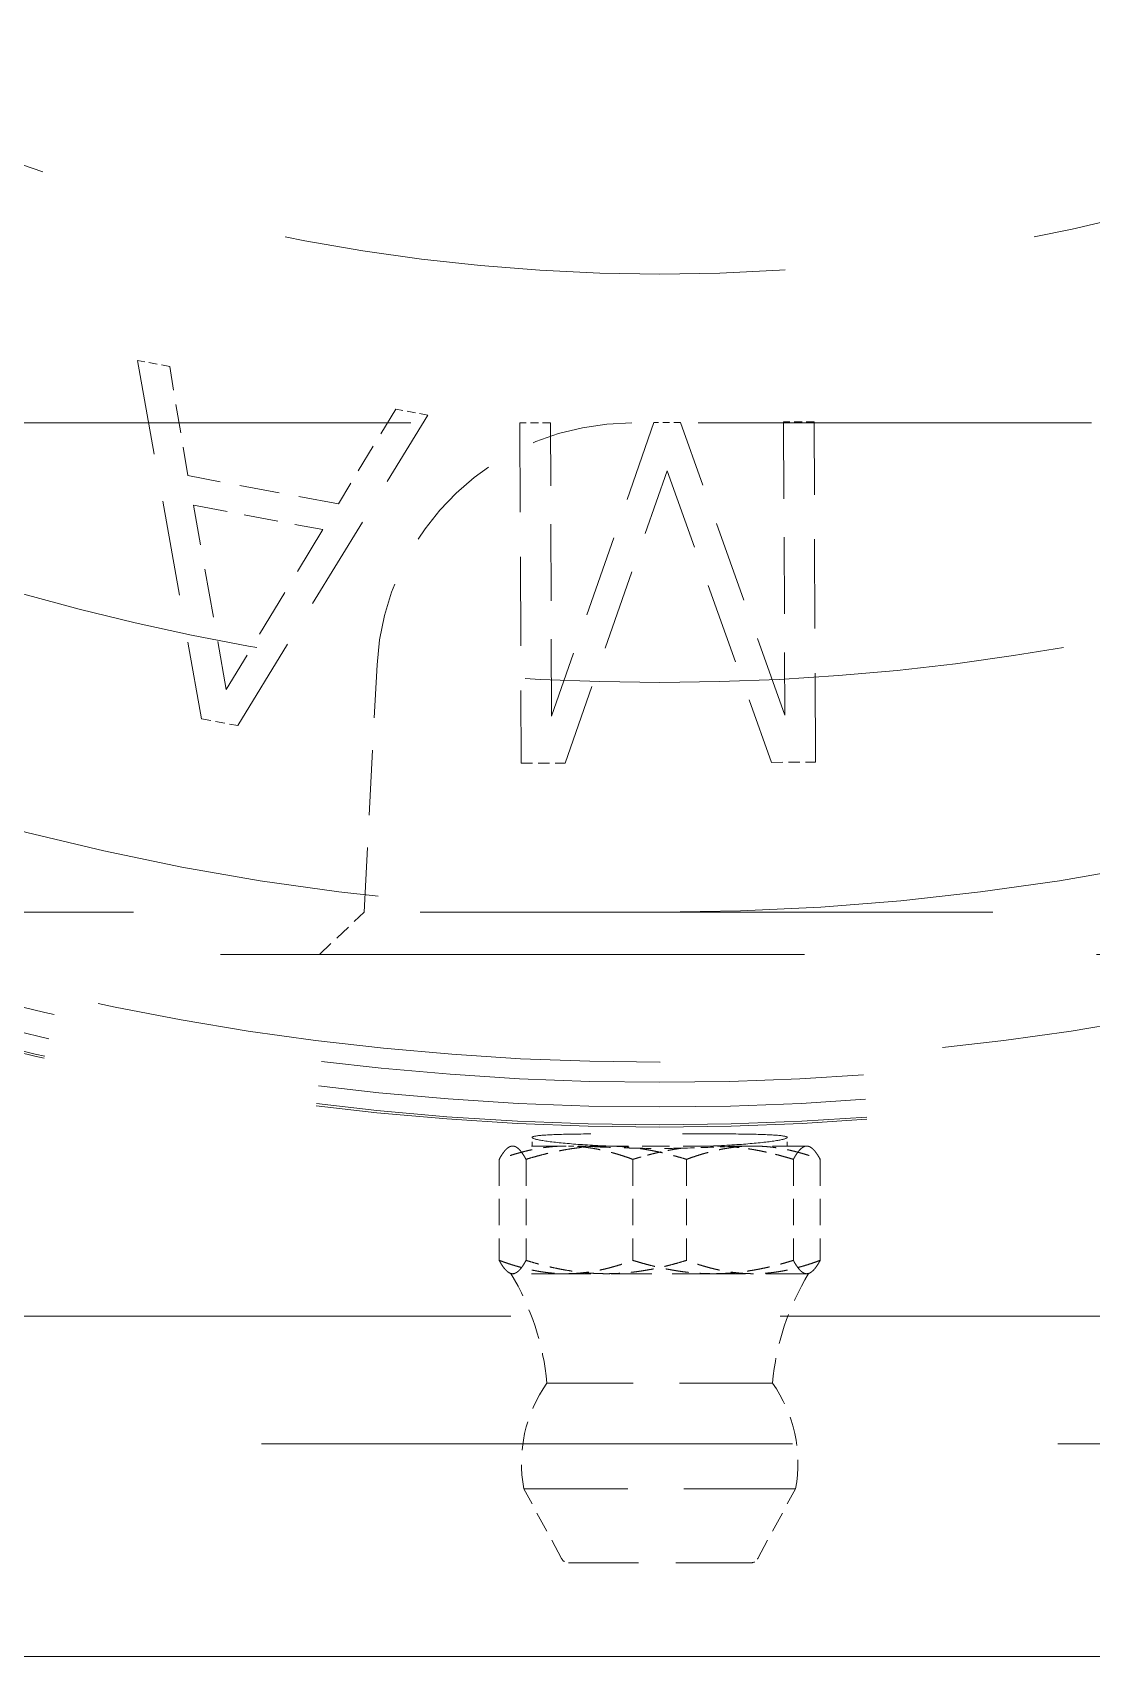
# Model space of a CAD drawing. Header units: millimetres. Extents: x 36 to 2484, y 36 to 1746.
# Drawn here: x 1471.92 to 1496.82, y 869.63 to 907.81 of the extents above; entities that cross this region are included whole.
import ezdxf

# ---------------------------------------------------------------- set-up
doc = ezdxf.new("R2010")
doc.units = ezdxf.units.MM
doc.header["$LTSCALE"] = 6
doc.linetypes.add('HIDDEN', pattern=[9.525, 6.35, -3.175])
doc.layers.add('가는파선_A3', color=7, linetype='HIDDEN', lineweight=13, true_color=0x008000)
doc.layers.add('굵은실선_A3', color=7, linetype='Continuous', lineweight=18)

msp = doc.modelspace()

# ---------------------------------------------------------------- linework, layer by layer
at = {"layer": '가는파선_A3', "ltscale": 0.058855}
for p, q in [((1474.393, 900.098), (1475.898, 891.674)), ((1476.751, 891.513), (1481.22, 898.811))]:
    msp.add_line(p, q, dxfattribs=at)
at = {"layer": '가는파선_A3', "ltscale": 0.005209}
for p, q in [((1475.151, 899.955), (1474.393, 900.098)), ((1481.22, 898.811), (1480.463, 898.954))]:
    msp.add_line(p, q, dxfattribs=at)
at = {"layer": '가는파선_A3', "ltscale": 0.017808}
msp.add_line((1475.573, 897.39), (1475.151, 899.955), dxfattribs=at)
at = {"layer": '가는파선_A3', "ltscale": 0.017859}
msp.add_line((1480.463, 898.954), (1479.114, 896.723), dxfattribs=at)
at = {"layer": '가는파선_A3', "ltscale": 0.354572}
msp.add_line((1406.517, 898.627), (1496.819, 898.627), dxfattribs=at)
at = {"layer": '가는파선_A3', "ltscale": 0.004835}
for p, q in [((1484.1, 898.629), (1483.384, 898.626)), ((1490.298, 898.651), (1489.582, 898.649))]:
    msp.add_line(p, q, dxfattribs=at)
at = {"layer": '가는파선_A3', "ltscale": 0.055011}
for p, q in [((1483.384, 898.626), (1483.413, 890.626)), ((1490.328, 890.651), (1490.298, 898.651))]:
    msp.add_line(p, q, dxfattribs=at)
at = {"layer": '가는파선_A3', "ltscale": 0.047384}
for p, q in [((1484.126, 891.736), (1484.1, 898.629)), ((1489.582, 898.649), (1489.607, 891.756))]:
    msp.add_line(p, q, dxfattribs=at)
at = {"layer": '가는파선_A3', "ltscale": 0.050252}
msp.add_line((1486.532, 898.637), (1484.126, 891.736), dxfattribs=at)
at = {"layer": '가는파선_A3', "ltscale": 0.004237}
msp.add_line((1487.161, 898.64), (1486.532, 898.637), dxfattribs=at)
at = {"layer": '가는파선_A3', "ltscale": 0.050227}
msp.add_line((1489.607, 891.756), (1487.161, 898.64), dxfattribs=at)
at = {"layer": '가는파선_A3', "ltscale": 0.024726}
msp.add_line((1479.114, 896.723), (1475.573, 897.39), dxfattribs=at)
at = {"layer": '가는파선_A3', "ltscale": 0.050015}
msp.add_line((1484.444, 890.63), (1486.84, 897.499), dxfattribs=at)
at = {"layer": '가는파선_A3', "ltscale": 0.05004}
msp.add_line((1486.84, 897.499), (1489.297, 890.648), dxfattribs=at)
at = {"layer": '가는파선_A3', "ltscale": 0.030217}
msp.add_line((1476.48, 892.359), (1475.706, 896.692), dxfattribs=at)
at = {"layer": '가는파선_A3', "ltscale": 0.021212}
msp.add_line((1475.706, 896.692), (1478.746, 896.118), dxfattribs=at)
at = {"layer": '가는파선_A3', "ltscale": 0.030139}
msp.add_line((1478.746, 896.118), (1476.48, 892.359), dxfattribs=at)
at = {"layer": '가는파선_A3', "ltscale": 0.040017}
msp.add_line((1479.72, 887.126), (1480.025, 892.941), dxfattribs=at)
at = {"layer": '가는파선_A3', "ltscale": 0.005882}
msp.add_line((1475.898, 891.674), (1476.751, 891.513), dxfattribs=at)
at = {"layer": '가는파선_A3', "ltscale": 0.007004}
for p, q in [((1483.413, 890.626), (1484.444, 890.63)), ((1489.297, 890.648), (1490.328, 890.651))]:
    msp.add_line(p, q, dxfattribs=at)
at = {"layer": '가는파선_A3', "ltscale": 0.353516}
msp.add_line((1400.22, 887.126), (1503.116, 887.126), dxfattribs=at)
at = {"layer": '가는파선_A3', "ltscale": 0.009894}
msp.add_line((1478.668, 886.127), (1479.72, 887.126), dxfattribs=at)
at = {"layer": '가는파선_A3', "ltscale": 0.360365}
msp.add_line((1510.668, 886.127), (1392.668, 886.127), dxfattribs=at)
at = {"layer": '가는파선_A3', "ltscale": 0.000245666}
for p, q in [((1483.168, 881.627), (1483.124, 881.602)), ((1490.168, 881.627), (1490.211, 881.602)), ((1483.168, 878.627), (1483.124, 878.653)), ((1490.168, 878.627), (1490.211, 878.653))]:
    msp.add_line(p, q, dxfattribs=at)
at = {"layer": '가는파선_A3', "ltscale": 0.021369}
for p, q in [((1484.466, 881.627), (1483.168, 881.627)), ((1484.466, 878.627), (1483.168, 878.627))]:
    msp.add_line(p, q, dxfattribs=at)
at = {"layer": '가는파선_A3', "ltscale": 0.001292}
for p, q in [((1483.668, 881.627), (1483.668, 881.829)), ((1489.668, 881.627), (1489.668, 881.829))]:
    msp.add_line(p, q, dxfattribs=at)
at = {"layer": '가는파선_A3', "ltscale": 0.003357}
msp.add_line((1484.878, 881.627), (1484.466, 881.627), dxfattribs=at)
at = {"layer": '가는파선_A3', "ltscale": 0.016895}
msp.add_line((1487.867, 881.627), (1485.469, 881.627), dxfattribs=at)
at = {"layer": '가는파선_A3', "ltscale": 0.021047}
msp.add_line((1490.125, 881.627), (1488.458, 881.627), dxfattribs=at)
at = {"layer": '가는파선_A3', "ltscale": 0.00368}
for p, q in [((1490.168, 881.627), (1490.125, 881.627)), ((1490.168, 878.627), (1490.125, 878.627))]:
    msp.add_line(p, q, dxfattribs=at)
at = {"layer": '가는파선_A3', "ltscale": 0.01626}
for p, q in [((1482.895, 881.315), (1482.895, 878.94)), ((1483.526, 881.315), (1483.526, 878.94)), ((1486.037, 881.315), (1486.037, 878.94)), ((1487.299, 881.315), (1487.299, 878.94)), ((1489.81, 881.315), (1489.81, 878.94)), ((1490.441, 881.315), (1490.441, 878.94))]:
    msp.add_line(p, q, dxfattribs=at)
at = {"layer": '가는파선_A3', "ltscale": 0.025149}
for p, q in [((1487.923, 878.627), (1484.466, 878.627)), ((1490.125, 878.627), (1487.923, 878.627))]:
    msp.add_line(p, q, dxfattribs=at)
at = {"layer": '가는파선_A3', "ltscale": 0.332458}
msp.add_line((1559.168, 877.627), (1369.168, 877.627), dxfattribs=at)
at = {"layer": '가는파선_A3', "ltscale": 0.057252}
msp.add_line((1489.318, 876.054), (1484.018, 876.054), dxfattribs=at)
at = {"layer": '가는파선_A3', "ltscale": 0.327507}
msp.add_line((1421.158, 874.627), (1552.178, 874.627), dxfattribs=at)
at = {"layer": '가는파선_A3', "ltscale": 0.069028}
msp.add_line((1489.862, 873.573), (1483.474, 873.573), dxfattribs=at)
at = {"layer": '가는파선_A3', "ltscale": 0.012748}
for p, q in [((1484.361, 871.932), (1483.474, 873.573)), ((1488.975, 871.932), (1489.862, 873.573))]:
    msp.add_line(p, q, dxfattribs=at)
at = {"layer": '가는파선_A3', "ltscale": 0.046015}
msp.add_line((1488.799, 871.827), (1484.537, 871.827), dxfattribs=at)
at = {"layer": '가는파선_A3', "ltscale": 0.340571}
msp.add_circle((1486.668, 947.127), 65.052, dxfattribs=at)
at = {"layer": '가는파선_A3', "ltscale": 0.340297}
msp.add_circle((1486.668, 947.127), 65, dxfattribs=at)
at = {"layer": '가는파선_A3', "ltscale": 0.338101}
msp.add_circle((1486.668, 947.127), 64.581, dxfattribs=at)
at = {"layer": '가는파선_A3', "ltscale": 0.335061}
msp.add_circle((1486.668, 947.127), 64, dxfattribs=at)
at = {"layer": '가는파선_A3', "ltscale": 0.349222}
msp.add_circle((1486.668, 947.127), 63.528, dxfattribs=at)
at = {"layer": '가는파선_A3', "ltscale": 0.333491}
msp.add_circle((1486.668, 947.127), 54.6, dxfattribs=at)
at = {"layer": '가는파선_A3', "ltscale": 0.310128}
msp.add_arc((1486.668, 947.127), 45, 213.5833, 326.4167, dxfattribs=at)
at = {"layer": '가는파선_A3', "ltscale": 0.348046}
msp.add_arc((1486.668, 947.127), 60, 213.01696, 326.98304, dxfattribs=at)
at = {"layer": '가는파선_A3', "ltscale": 0.062662}
msp.add_arc((1486.017, 892.627), 6, 90, 177, dxfattribs=at)
at = {"layer": '가는파선_A3', "ltscale": 0.018732}
for centre, start, end in [((1478.043, 875.508), 5.227, 31.3313), ((1495.293, 875.508), 148.6687, 174.773)]:
    msp.add_arc(centre, 6, start, end, dxfattribs=at)
at = {"layer": '가는파선_A3', "ltscale": 0.01788}
for start, end in [(144.6254, 190.6387), (349.3613, 35.3746)]:
    msp.add_arc((1486.668, 874.173), 3.25, start, end, dxfattribs=at)
at = {"layer": '가는파선_A3', "ltscale": 0.001381}
for centre, start, end in [((1484.537, 872.027), 208.4128, 270), ((1488.799, 872.027), 270, 331.5872)]:
    msp.add_arc(centre, 0.2, start, end, dxfattribs=at)
at = {"layer": '가는파선_A3', "ltscale": 0.00792}
msp.add_ellipse((1485.347, 947.127), major_axis=(65.59, 0), ratio=0.999797, start_param=4.740418, end_param=4.756987, dxfattribs=at)
at = {"layer": '가는파선_A3', "ltscale": 0.001455}
msp.add_ellipse((1486.603, 881.816), major_axis=(3.146, 0.023), ratio=0.07959, start_param=5.270806, end_param=5.342562, dxfattribs=at)
at = {"layer": '가는파선_A3', "ltscale": 0.014034}
for points in [[(1484.466, 881.627), (1483.737, 881.627), (1482.895, 881.315)], [(1482.895, 881.315), (1483.064, 881.627), (1483.211, 881.627)], [(1483.211, 881.627), (1483.357, 881.627), (1483.526, 881.315)], [(1483.526, 881.315), (1484.537, 881.627), (1485.413, 881.627)], [(1486.037, 881.315), (1485.195, 881.627), (1484.466, 881.627)], [(1485.413, 881.627), (1486.288, 881.627), (1487.299, 881.315)], [(1487.299, 881.315), (1488.141, 881.627), (1488.87, 881.627)], [(1488.87, 881.627), (1489.599, 881.627), (1490.441, 881.315)], [(1490.125, 881.627), (1489.979, 881.627), (1489.81, 881.315)], [(1490.441, 881.315), (1490.271, 881.627), (1490.125, 881.627)], [(1482.895, 878.94), (1483.737, 878.627), (1484.466, 878.627)], [(1483.211, 878.627), (1483.064, 878.627), (1482.895, 878.94)], [(1483.526, 878.94), (1483.357, 878.627), (1483.211, 878.627)], [(1485.413, 878.627), (1484.537, 878.627), (1483.526, 878.94)], [(1484.466, 878.627), (1485.195, 878.627), (1486.037, 878.94)], [(1487.299, 878.94), (1486.288, 878.627), (1485.413, 878.627)], [(1486.037, 878.94), (1487.048, 878.627), (1487.923, 878.627)], [(1488.87, 878.627), (1488.141, 878.627), (1487.299, 878.94)], [(1487.923, 878.627), (1488.799, 878.627), (1489.81, 878.94)], [(1490.441, 878.94), (1489.599, 878.627), (1488.87, 878.627)], [(1489.81, 878.94), (1489.979, 878.627), (1490.125, 878.627)], [(1490.125, 878.627), (1490.271, 878.627), (1490.441, 878.94)]]:
    msp.add_rational_spline(points, [1, 1.0379548493, 1], degree=2, dxfattribs=at)
at = {"layer": '가는파선_A3', "ltscale": 0.112843}
msp.add_open_spline([(1487.867, 881.627), (1488.218, 881.642), (1488.537, 881.662), (1489.058, 881.707), (1489.289, 881.734), (1489.594, 881.785), (1489.669, 881.81), (1489.668, 881.83), (1489.667, 881.85), (1489.591, 881.867), (1489.284, 881.893), (1489.053, 881.901), (1488.52, 881.912), (1488.183, 881.914), (1487.445, 881.917), (1487.044, 881.918), (1486.292, 881.918), (1485.891, 881.917), (1485.152, 881.914), (1484.815, 881.912), (1484.283, 881.901), (1484.052, 881.893), (1483.745, 881.867), (1483.669, 881.85), (1483.667, 881.81), (1483.742, 881.785), (1484.047, 881.734), (1484.278, 881.707), (1484.799, 881.662), (1485.118, 881.642), (1485.469, 881.627)], degree=3, knots=[-0.335073, -0.335073, -0.335073, -0.335073, -0.226794, -0.226794, -0.113397, -0.113397, 0, 0, 0, 0.112899, 0.112899, 0.225798, 0.225798, 0.338622, 0.338622, 0.451445, 0.451445, 0.564269, 0.564269, 0.677092, 0.677092, 0.789991, 0.789991, 0.90289, 0.90289, 1.016287, 1.016287, 1.129684, 1.129684, 1.237963, 1.237963, 1.237963, 1.237963], dxfattribs=at)
at = {"layer": '가는파선_A3', "ltscale": 0.016688}
msp.add_open_spline([(1484.878, 881.627), (1485.043, 881.617), (1485.223, 881.607), (1485.811, 881.581), (1486.251, 881.572), (1486.838, 881.572), (1487.012, 881.574), (1487.185, 881.577)], degree=3, knots=[1.272914, 1.272914, 1.272914, 1.272914, 1.3317323, 1.3317323, 1.456712, 1.456712, 1.5076799, 1.5076799, 1.5076799, 1.5076799], dxfattribs=at)
at = {"layer": '가는파선_A3', "ltscale": 0.004347}
for points, weights in [([(1485.469, 881.627), (1485.173, 881.627), (1484.878, 881.627)], [1.00030003417, 1.00025871916, 1.00019703395]), ([(1488.458, 881.627), (1488.163, 881.627), (1487.867, 881.627)], [1.00019703395, 1.00025871916, 1.00030003417])]:
    msp.add_rational_spline(points, weights, degree=2, dxfattribs=at)
at = {"layer": '가는파선_A3', "ltscale": 0.008574}
msp.add_rational_spline([(1487.185, 881.577), (1486.645, 881.503), (1486.037, 881.315)], [1.01832328115, 1.02250076952, 1], degree=2, dxfattribs=at)
at = {"layer": '가는파선_A3', "ltscale": 0.011462}
msp.add_rational_spline([(1489.81, 881.315), (1488.987, 881.569), (1488.271, 881.616)], [1, 1.03064983167, 1.01179810037], degree=2, dxfattribs=at)
at = {"layer": '굵은실선_A3'}
msp.add_line((1559.168, 869.627), (1364.168, 869.627), dxfattribs=at)

doc.saveas('drawing.dxf')
